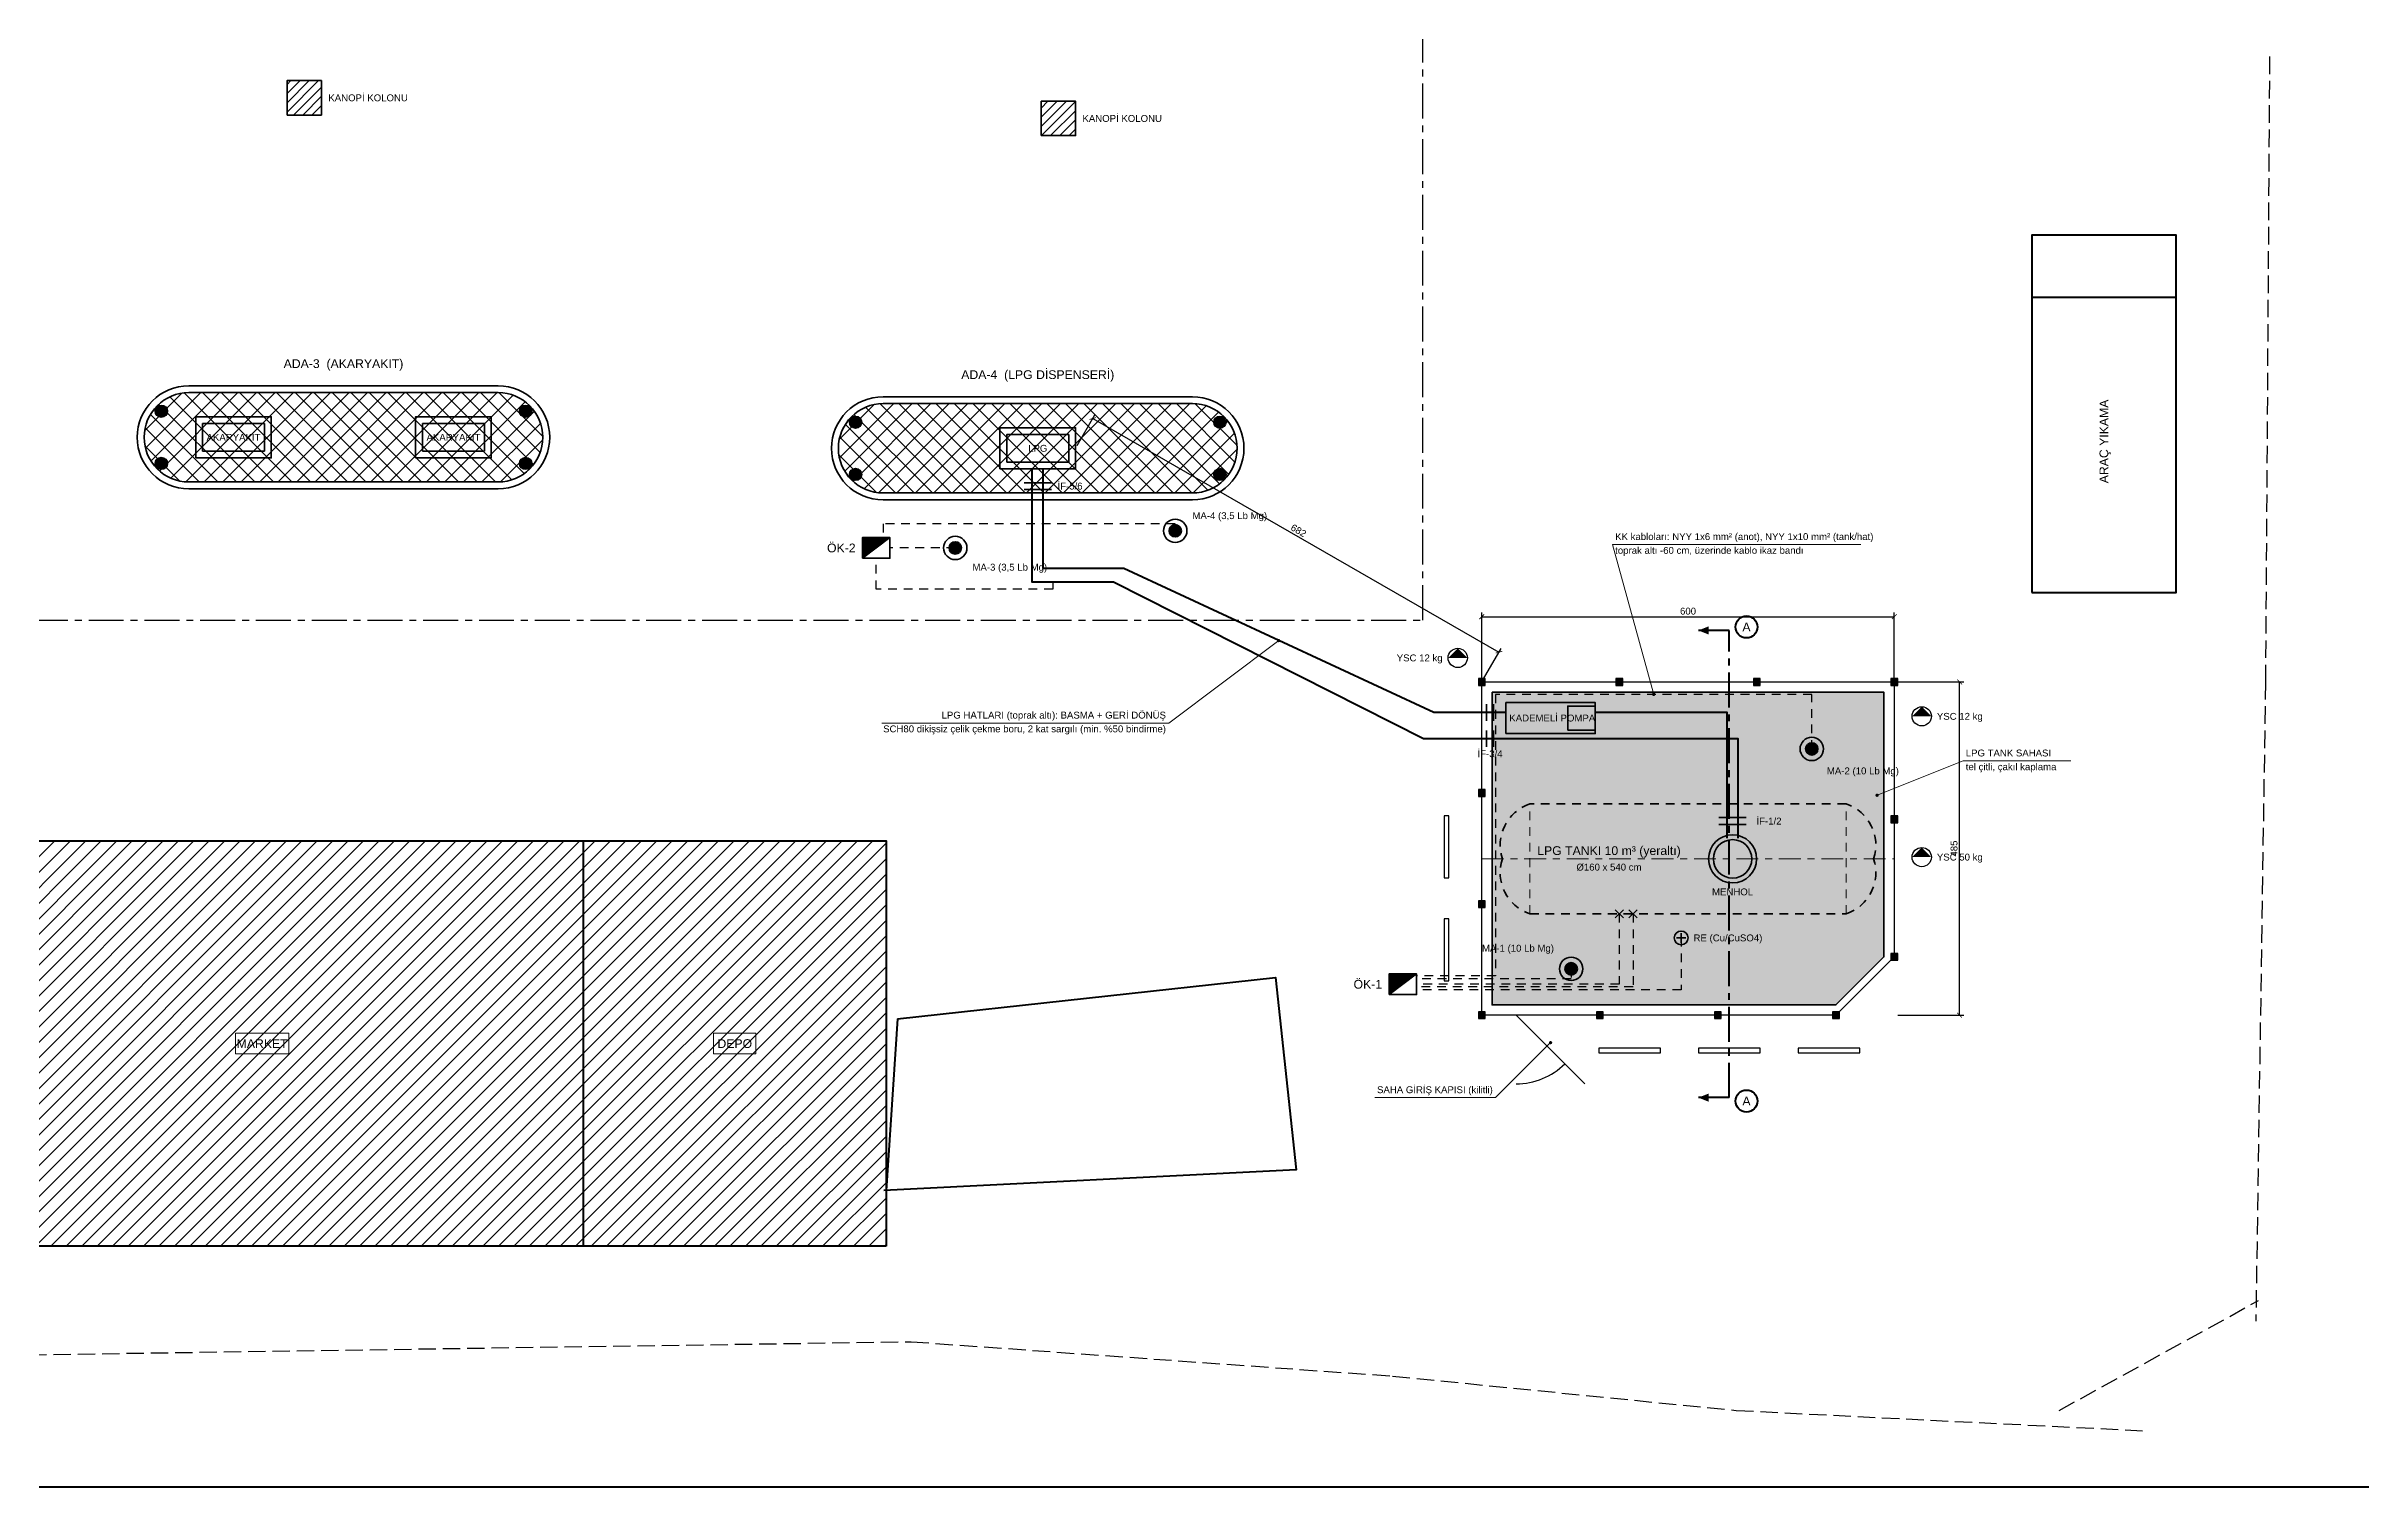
# Model space of a CAD drawing. Header units: metres. Extents: x -12 to 98, y -1 to 37.
# Drawn here: x 5.42 to 39.1, y -0.71 to 20.25 of the extents above; entities that cross this region are included whole.
import ezdxf
from ezdxf.enums import TextEntityAlignment as Align

# ---------------------------------------------------------------- set-up
doc = ezdxf.new("R2010")
doc.units = ezdxf.units.M
doc.header["$LTSCALE"] = 0.2
for name, pattern in [('CENTER2', [2.541, 1.587, -0.318, 0.318, -0.318]), ('DASHDOT', [3.556, 2.54, -0.508, 0, -0.508]), ('DASHED', [1.524, 1.27, -0.254]), ('DASHED2', [0.762, 0.635, -0.127])]:
    doc.linetypes.add(name, pattern=pattern)
for name, color, linetype, lineweight in [('ADA', 3, 'Continuous', 35), ('ADA-TARAMA', 8, 'Continuous', 9), ('BALON', 7, 'Continuous', 18), ('BARIYER', 2, 'Continuous', 25), ('BINA', 7, 'Continuous', 50), ('BINA-TARAMA', 8, 'Continuous', 9), ('CIT', 1, 'Continuous', 25), ('DISPENSER', 2, 'Continuous', 35), ('EKSEN', 8, 'CENTER2', 13), ('GIZLI', 8, 'DASHED2', 13), ('KANOPI', 4, 'DASHDOT', 25), ('KESIT', 7, 'Continuous', 50), ('KESIT-HATTI', 1, 'DASHDOT', 50), ('KK-ANOT', 30, 'Continuous', 35), ('KK-IZOLASYON', 140, 'Continuous', 35), ('KK-KABLO', 5, 'DASHED2', 25), ('KK-OLCUM', 2, 'Continuous', 35), ('KOLON', 7, 'Continuous', 35), ('LPG-HAT', 6, 'Continuous', 50), ('LPG-SAHA', 1, 'Continuous', 35), ('LPG-TANK', 1, 'DASHED2', 35), ('OLCU', 8, 'Continuous', 13), ('PAFTA', 7, 'Continuous', 70), ('SAHA-TARAMA', 9, 'Continuous', 9), ('YANGIN', 1, 'Continuous', 25), ('YAZI', 7, 'Continuous', 18), ('YOL', 8, 'DASHED', 25)]:
    doc.layers.add(name, color=color, linetype=linetype, lineweight=lineweight)
doc.styles.add('ARIAL', font='arial.ttf')
doc.dimstyles.new('KK50', dxfattribs={"dimtxt": 0.1, "dimasz": 0.07, "dimexe": 0.06, "dimexo": 0.05, "dimgap": 0.03, "dimtad": 1, "dimdec": 0, "dimlfac": 100, "dimtxsty": 'ARIAL', "dimblk": 'ARCHTICK', "dimcen": 2.5, "dimclrd": 8, "dimclre": 8, "dimclrt": 7, "dimazin": 3, "dimtfac": 1, "dimtmove": 0, "dimatfit": 3, "dimarcsym": 0})

# ---------------------------------------------------------------- blocks, each defined once
blk = doc.blocks.new('_ARCHTICK')
at = {"color": 0, "linetype": 'BYBLOCK', "const_width": 0.15}
blk.add_lwpolyline([(-0.5, -0.5), (0.5, 0.5)], dxfattribs=at)

msp = doc.modelspace()

# ---------------------------------------------------------------- hatches: boundary and pattern name
at = {"layer": 'ADA-TARAMA'}
h = msp.add_hatch(dxfattribs=at)
h.set_pattern_fill('ANSI37', color=256, scale=0.06)
h.paths.add_polyline_path([(7.49, 13.91), (11.99, 13.91, 1), (11.99, 15.21), (7.49, 15.21, 1)])
h = msp.add_hatch(dxfattribs=at)
h.set_pattern_fill('ANSI37', color=256, scale=0.06)
h.paths.add_polyline_path([(17.59, 13.75), (22.09, 13.75, 1), (22.09, 15.05), (17.59, 15.05, 1)])
at = {"layer": 'BALON'}
h = msp.add_hatch(color=7, dxfattribs=at)
h.dxf.hatch_style = 1
edge = h.paths.add_edge_path()
edge.add_arc((23.345, 11.6025), 0.025, 0, 360)
h = msp.add_hatch(color=7, dxfattribs=at)
h.dxf.hatch_style = 1
edge = h.paths.add_edge_path()
edge.add_arc((28.8, 10.82), 0.025, 0, 360)
h = msp.add_hatch(color=7, dxfattribs=at)
h.dxf.hatch_style = 1
edge = h.paths.add_edge_path()
edge.add_arc((32.05, 9.3515), 0.025, 0, 360)
h = msp.add_hatch(color=7, dxfattribs=at)
h.dxf.hatch_style = 1
edge = h.paths.add_edge_path()
edge.add_arc((27.3, 5.7515), 0.025, 0, 360)
at = {"layer": 'BARIYER'}
h = msp.add_hatch(color=256, dxfattribs=at)
h.dxf.hatch_style = 1
edge = h.paths.add_edge_path()
edge.add_arc((7.09, 14.94), 0.09, 0, 360)
h = msp.add_hatch(color=256, dxfattribs=at)
h.dxf.hatch_style = 1
edge = h.paths.add_edge_path()
edge.add_arc((12.39, 14.94), 0.09, 0, 360)
h = msp.add_hatch(color=256, dxfattribs=at)
h.dxf.hatch_style = 1
edge = h.paths.add_edge_path()
edge.add_arc((17.19, 14.78), 0.09, 0, 360)
h = msp.add_hatch(color=256, dxfattribs=at)
h.dxf.hatch_style = 1
edge = h.paths.add_edge_path()
edge.add_arc((22.49, 14.78), 0.09, 0, 360)
h = msp.add_hatch(color=256, dxfattribs=at)
h.dxf.hatch_style = 1
edge = h.paths.add_edge_path()
edge.add_arc((7.09, 14.18), 0.09, 0, 360)
h = msp.add_hatch(color=256, dxfattribs=at)
h.dxf.hatch_style = 1
edge = h.paths.add_edge_path()
edge.add_arc((12.39, 14.18), 0.09, 0, 360)
h = msp.add_hatch(color=256, dxfattribs=at)
h.dxf.hatch_style = 1
edge = h.paths.add_edge_path()
edge.add_arc((17.19, 14.02), 0.09, 0, 360)
h = msp.add_hatch(color=256, dxfattribs=at)
h.dxf.hatch_style = 1
edge = h.paths.add_edge_path()
edge.add_arc((22.49, 14.02), 0.09, 0, 360)
at = {"layer": 'BINA-TARAMA'}
h = msp.add_hatch(dxfattribs=at)
h.set_pattern_fill('ANSI31', color=256, scale=0.05)
h.paths.add_polyline_path([(17.6334, 2.7893), (3.8822, 2.7893), (3.8822, 8.686), (17.6334, 8.686)])
at = {"layer": 'CIT'}
h = msp.add_hatch(color=256, dxfattribs=at)
h.dxf.hatch_style = 1
h.paths.add_polyline_path([(26.25, 10.95), (26.35, 10.95), (26.35, 11.05), (26.25, 11.05)])
h = msp.add_hatch(color=256, dxfattribs=at)
h.dxf.hatch_style = 1
h.paths.add_polyline_path([(28.25, 10.95), (28.35, 10.95), (28.35, 11.05), (28.25, 11.05)])
h = msp.add_hatch(color=256, dxfattribs=at)
h.dxf.hatch_style = 1
h.paths.add_polyline_path([(30.25, 10.95), (30.35, 10.95), (30.35, 11.05), (30.25, 11.05)])
h = msp.add_hatch(color=256, dxfattribs=at)
h.dxf.hatch_style = 1
h.paths.add_polyline_path([(32.25, 10.95), (32.35, 10.95), (32.35, 11.05), (32.25, 11.05)])
h = msp.add_hatch(color=256, dxfattribs=at)
h.dxf.hatch_style = 1
h.paths.add_polyline_path([(26.25, 9.3338), (26.35, 9.3338), (26.35, 9.4338), (26.25, 9.4338)])
h = msp.add_hatch(color=256, dxfattribs=at)
h.dxf.hatch_style = 1
h.paths.add_polyline_path([(32.25, 8.95), (32.35, 8.95), (32.35, 9.05), (32.25, 9.05)])
h = msp.add_hatch(color=256, dxfattribs=at)
h.dxf.hatch_style = 1
h.paths.add_polyline_path([(26.25, 7.7176), (26.35, 7.7176), (26.35, 7.8176), (26.25, 7.8176)])
h = msp.add_hatch(color=256, dxfattribs=at)
h.dxf.hatch_style = 1
h.paths.add_polyline_path([(32.25, 6.95), (32.35, 6.95), (32.35, 7.05), (32.25, 7.05)])
h = msp.add_hatch(color=256, dxfattribs=at)
h.dxf.hatch_style = 1
h.paths.add_polyline_path([(26.25, 6.1015), (26.35, 6.1015), (26.35, 6.2015), (26.25, 6.2015)])
h = msp.add_hatch(color=256, dxfattribs=at)
h.dxf.hatch_style = 1
h.paths.add_polyline_path([(27.9672, 6.1015), (28.0672, 6.1015), (28.0672, 6.2015), (27.9672, 6.2015)])
h = msp.add_hatch(color=256, dxfattribs=at)
h.dxf.hatch_style = 1
h.paths.add_polyline_path([(29.6843, 6.1015), (29.7843, 6.1015), (29.7843, 6.2015), (29.6843, 6.2015)])
h = msp.add_hatch(color=256, dxfattribs=at)
h.dxf.hatch_style = 1
h.paths.add_polyline_path([(31.4015, 6.1015), (31.5015, 6.1015), (31.5015, 6.2015), (31.4015, 6.2015)])
at = {"layer": 'KESIT'}
h = msp.add_hatch(color=256, dxfattribs=at)
h.dxf.hatch_style = 1
h.paths.add_polyline_path([(29.45, 11.75), (29.6, 11.81), (29.6, 11.69)])
h = msp.add_hatch(color=256, dxfattribs=at)
h.dxf.hatch_style = 1
h.paths.add_polyline_path([(29.45, 4.9515), (29.6, 5.0115), (29.6, 4.8915)])
at = {"layer": 'KK-ANOT'}
h = msp.add_hatch(color=30, dxfattribs=at)
h.dxf.hatch_style = 1
edge = h.paths.add_edge_path()
edge.add_arc((21.84, 13.2), 0.09, 0, 360)
h = msp.add_hatch(color=30, dxfattribs=at)
h.dxf.hatch_style = 1
edge = h.paths.add_edge_path()
edge.add_arc((18.64, 12.95), 0.09, 0, 360)
h = msp.add_hatch(color=30, dxfattribs=at)
h.dxf.hatch_style = 1
edge = h.paths.add_edge_path()
edge.add_arc((31.1, 10.0257), 0.09, 0, 360)
h = msp.add_hatch(color=30, dxfattribs=at)
h.dxf.hatch_style = 1
edge = h.paths.add_edge_path()
edge.add_arc((27.6, 6.8257), 0.09, 0, 360)
at = {"layer": 'KK-OLCUM'}
h = msp.add_hatch(color=2, dxfattribs=at)
h.dxf.hatch_style = 1
h.paths.add_polyline_path([(17.29, 12.8), (17.69, 13.1), (17.29, 13.1)])
h = msp.add_hatch(color=2, dxfattribs=at)
h.dxf.hatch_style = 1
h.paths.add_polyline_path([(24.95, 6.4515), (25.35, 6.7515), (24.95, 6.7515)])
at = {"layer": 'KOLON'}
h = msp.add_hatch(dxfattribs=at)
h.set_pattern_fill('ANSI31', color=256, scale=0.03)
h.paths.add_polyline_path([(8.92, 19.25), (9.42, 19.25), (9.42, 19.75), (8.92, 19.75)])
h = msp.add_hatch(dxfattribs=at)
h.set_pattern_fill('ANSI31', color=256, scale=0.03)
h.paths.add_polyline_path([(19.89, 18.95), (20.39, 18.95), (20.39, 19.45), (19.89, 19.45)])
at = {"layer": 'SAHA-TARAMA'}
h = msp.add_hatch(dxfattribs=at)
h.set_pattern_fill('GRAVEL', color=256, scale=0.012)
h.paths.add_polyline_path([(26.45, 10.85), (32.15, 10.85), (32.15, 7), (31.4515, 6.3015), (26.45, 6.3015)])
at = {"layer": 'YANGIN'}
h = msp.add_hatch(color=1, dxfattribs=at)
h.dxf.hatch_style = 1
h.paths.add_polyline_path([(25.81, 11.35), (26.09, 11.35), (25.95, 11.49)])
h = msp.add_hatch(color=1, dxfattribs=at)
h.dxf.hatch_style = 1
h.paths.add_polyline_path([(32.56, 10.5), (32.84, 10.5), (32.7, 10.64)])
h = msp.add_hatch(color=1, dxfattribs=at)
h.dxf.hatch_style = 1
h.paths.add_polyline_path([(32.56, 8.4515), (32.84, 8.4515), (32.7, 8.5915)])

# ---------------------------------------------------------------- linework, layer by layer
at = {"layer": 'ADA'}
for points in [[(7.49, 13.81), (11.99, 13.81, 1), (11.99, 15.31), (7.49, 15.31, 1)], [(7.49, 13.91), (11.99, 13.91, 1), (11.99, 15.21), (7.49, 15.21, 1)], [(17.59, 13.65), (22.09, 13.65, 1), (22.09, 15.15), (17.59, 15.15, 1)], [(17.59, 13.75), (22.09, 13.75, 1), (22.09, 15.05), (17.59, 15.05, 1)]]:
    msp.add_lwpolyline(points, format="xyb", close=True, dxfattribs=at)
at = {"layer": 'BALON'}
for points in [[(28.8, 10.82), (28.2, 13), (31.814, 13)], [(23.345, 11.6025), (21.745, 10.4025), (17.573, 10.4025)], [(32.05, 9.3515), (33.3, 9.8515), (34.868, 9.8515)], [(27.3, 5.7515), (26.5, 4.9515), (24.746, 4.9515)]]:
    msp.add_lwpolyline(points, dxfattribs=at)
at = {"layer": 'BARIYER'}
for points in [[(25.75, 8.1515), (25.82, 8.1515), (25.82, 9.0515), (25.75, 9.0515)], [(25.75, 6.6515), (25.82, 6.6515), (25.82, 7.5515), (25.75, 7.5515)], [(28, 5.6015), (28.9, 5.6015), (28.9, 5.6715), (28, 5.6715)], [(29.45, 5.6015), (30.35, 5.6015), (30.35, 5.6715), (29.45, 5.6715)], [(30.9, 5.6015), (31.8, 5.6015), (31.8, 5.6715), (30.9, 5.6715)]]:
    msp.add_lwpolyline(points, close=True, dxfattribs=at)
for centre in [(7.09, 14.94), (12.39, 14.94), (17.19, 14.78), (22.49, 14.78), (7.09, 14.18), (12.39, 14.18), (17.19, 14.02), (22.49, 14.02)]:
    msp.add_circle(centre, 0.09, dxfattribs=at)
at = {"layer": 'BINA'}
for points in [[(34.3, 12.3), (36.4, 12.3), (36.4, 17.5), (34.3, 17.5)], [(17.6334, 2.7893), (3.8822, 2.7893), (3.8822, 8.686), (17.6334, 8.686)]]:
    msp.add_lwpolyline(points, close=True, dxfattribs=at)
for points in [[(34.3, 16.6), (36.4, 16.6)], [(13.2312, 2.7893), (13.2312, 8.686)], [(17.8, 6.1), (23.3, 6.7), (23.6, 3.9), (17.6, 3.6)], [(17.8, 6.1), (17.6334, 3.6017)]]:
    msp.add_lwpolyline(points, dxfattribs=at)
at = {"layer": 'CIT'}
for points in [[(26.25, 10.95), (26.35, 10.95), (26.35, 11.05), (26.25, 11.05)], [(26.3, 11), (32.3, 11), (32.3, 7), (31.4515, 6.1515), (26.3, 6.1515)], [(28.25, 10.95), (28.35, 10.95), (28.35, 11.05), (28.25, 11.05)], [(30.25, 10.95), (30.35, 10.95), (30.35, 11.05), (30.25, 11.05)], [(32.25, 10.95), (32.35, 10.95), (32.35, 11.05), (32.25, 11.05)], [(26.25, 9.3338), (26.35, 9.3338), (26.35, 9.4338), (26.25, 9.4338)], [(32.25, 8.95), (32.35, 8.95), (32.35, 9.05), (32.25, 9.05)], [(26.25, 7.7176), (26.35, 7.7176), (26.35, 7.8176), (26.25, 7.8176)], [(32.25, 6.95), (32.35, 6.95), (32.35, 7.05), (32.25, 7.05)], [(26.25, 6.1015), (26.35, 6.1015), (26.35, 6.2015), (26.25, 6.2015)], [(27.9672, 6.1015), (28.0672, 6.1015), (28.0672, 6.2015), (27.9672, 6.2015)], [(29.6843, 6.1015), (29.7843, 6.1015), (29.7843, 6.2015), (29.6843, 6.2015)], [(31.4015, 6.1015), (31.5015, 6.1015), (31.5015, 6.2015), (31.4015, 6.2015)]]:
    msp.add_lwpolyline(points, close=True, dxfattribs=at)
msp.add_lwpolyline([(26.8, 6.1515), (27.8, 5.1515)], dxfattribs=at)
msp.add_arc((26.8, 6.1515), 1, 270, 315, dxfattribs=at)
at = {"layer": 'DISPENSER'}
for points in [[(7.59, 14.26), (8.69, 14.26), (8.69, 14.86), (7.59, 14.86)], [(10.79, 14.26), (11.89, 14.26), (11.89, 14.86), (10.79, 14.86)], [(7.69, 14.36), (8.59, 14.36), (8.59, 14.76), (7.69, 14.76)], [(10.89, 14.36), (11.79, 14.36), (11.79, 14.76), (10.89, 14.76)], [(19.29, 14.1), (20.39, 14.1), (20.39, 14.7), (19.29, 14.7)], [(19.39, 14.2), (20.29, 14.2), (20.29, 14.6), (19.39, 14.6)]]:
    msp.add_lwpolyline(points, close=True, dxfattribs=at)
at = {"layer": 'EKSEN'}
msp.add_lwpolyline([(26.3, 8.4257), (32.3, 8.4257)], dxfattribs=at)
at = {"layer": 'GIZLI'}
for points in [[(27, 7.6257), (27, 9.2257)], [(31.6, 7.6257), (31.6, 9.2257)]]:
    msp.add_lwpolyline(points, dxfattribs=at)
at = {"layer": 'KANOPI'}
msp.add_lwpolyline([(3.6, 11.9), (25.44, 11.9), (25.44, 28.44), (3.6, 28.44)], close=True, dxfattribs=at)
at = {"layer": 'KESIT'}
for points in [[(29.9, 11.75), (29.45, 11.75)], [(29.9, 4.9515), (29.45, 4.9515)]]:
    msp.add_lwpolyline(points, dxfattribs=at)
for centre in [(30.15, 11.8), (30.15, 4.9015)]:
    msp.add_circle(centre, 0.16, dxfattribs=at)
at = {"layer": 'KESIT-HATTI'}
msp.add_lwpolyline([(29.9, 4.9515), (29.9, 11.75)], dxfattribs=at)
at = {"layer": 'KK-ANOT'}
for centre, radius in [((21.84, 13.2), 0.17), ((21.84, 13.2), 0.09), ((18.64, 12.95), 0.17), ((18.64, 12.95), 0.09), ((31.1, 10.0257), 0.17), ((31.1, 10.0257), 0.09), ((27.6, 6.8257), 0.17), ((27.6, 6.8257), 0.09)]:
    msp.add_circle(centre, radius, dxfattribs=at)
at = {"layer": 'KK-IZOLASYON'}
for points in [[(19.64, 13.9), (19.88, 13.9)], [(19.8, 13.9), (20.04, 13.9)], [(19.64, 13.8), (19.88, 13.8)], [(19.8, 13.8), (20.04, 13.8)], [(26.37, 10.435), (26.37, 10.675)], [(26.47, 10.435), (26.47, 10.675)], [(26.37, 10.055), (26.37, 10.295)], [(26.47, 10.055), (26.47, 10.295)], [(29.748, 9.0257), (29.988, 9.0257)], [(29.748, 8.9257), (29.988, 8.9257)], [(29.908, 9.0257), (30.148, 9.0257)], [(29.908, 8.9257), (30.148, 8.9257)]]:
    msp.add_lwpolyline(points, dxfattribs=at)
at = {"layer": 'KK-KABLO'}
for points in [[(21.84, 13.2), (21.84, 13.3), (17.59, 13.3), (17.59, 13.1)], [(20.06, 12.45), (20.06, 12.35), (17.49, 12.35), (17.49, 12.8)], [(18.64, 12.95), (17.69, 12.95)], [(31.1, 10.0257), (31.1, 10.82), (26.5, 10.82), (26.5, 6.7215), (25.35, 6.7215)], [(28.3, 7.6257), (28.3, 6.6015), (25.35, 6.6015)], [(28.5, 7.6257), (28.5, 6.5615), (25.35, 6.5615)], [(29.2, 7.2757), (29.2, 6.5215), (25.35, 6.5215)], [(27.6, 6.8257), (27.6, 6.6815), (25.35, 6.6815)]]:
    msp.add_lwpolyline(points, dxfattribs=at)
at = {"layer": 'KK-OLCUM'}
for points in [[(17.29, 12.8), (17.69, 12.8), (17.69, 13.1), (17.29, 13.1)], [(24.95, 6.4515), (25.35, 6.4515), (25.35, 6.7515), (24.95, 6.7515)]]:
    msp.add_lwpolyline(points, close=True, dxfattribs=at)
for points in [[(17.29, 12.8), (17.69, 13.1)], [(28.24, 7.5657), (28.36, 7.6857)], [(28.24, 7.6857), (28.36, 7.5657)], [(28.44, 7.5657), (28.56, 7.6857)], [(28.44, 7.6857), (28.56, 7.5657)], [(29.13, 7.2757), (29.27, 7.2757)], [(29.2, 7.2057), (29.2, 7.3457)], [(24.95, 6.4515), (25.35, 6.7515)]]:
    msp.add_lwpolyline(points, dxfattribs=at)
msp.add_circle((29.2, 7.2757), 0.1, dxfattribs=at)
at = {"layer": 'KOLON'}
for points in [[(8.92, 19.25), (9.42, 19.25), (9.42, 19.75), (8.92, 19.75)], [(19.89, 18.95), (20.39, 18.95), (20.39, 19.45), (19.89, 19.45)]]:
    msp.add_lwpolyline(points, close=True, dxfattribs=at)
at = {"layer": 'LPG-HAT'}
for points in [[(26.5, 10.175), (25.45, 10.175), (20.94, 12.45), (19.76, 12.45), (19.76, 14.1)], [(26.65, 10.555), (25.6, 10.555), (21.09, 12.65), (19.92, 12.65), (19.92, 14.1)], [(29.868, 8.7257), (29.868, 10.555), (27.95, 10.555)], [(30.028, 8.7257), (30.028, 10.175), (26.5, 10.175)]]:
    msp.add_lwpolyline(points, dxfattribs=at)
at = {"layer": 'LPG-SAHA'}
for points in [[(26.45, 10.85), (32.15, 10.85), (32.15, 7), (31.4515, 6.3015), (26.45, 6.3015)], [(26.65, 10.25), (27.95, 10.25), (27.95, 10.7), (26.65, 10.7)], [(27.55, 10.3), (27.95, 10.3), (27.95, 10.65), (27.55, 10.65)]]:
    msp.add_lwpolyline(points, close=True, dxfattribs=at)
for radius in [0.35, 0.28]:
    msp.add_circle((29.948, 8.4257), radius, dxfattribs=at)
at = {"layer": 'LPG-TANK'}
msp.add_lwpolyline([(27, 7.6257), (31.6, 7.6257, 0.4142), (32, 8.4257, 0.4142), (31.6, 9.2257), (27, 9.2257, 0.4142), (26.6, 8.4257, 0.4142)], format="xyb", close=True, dxfattribs=at)
at = {"layer": 'PAFTA'}
msp.add_lwpolyline([(-12.26, -0.71), (97.6, -0.71), (97.6, 37.3), (-12.26, 37.3)], close=True, dxfattribs=at)
at = {"layer": 'YANGIN'}
for centre in [(25.95, 11.35), (32.7, 10.5), (32.7, 8.4515)]:
    msp.add_circle(centre, 0.14, dxfattribs=at)
at = {"layer": 'YAZI'}
for points in [[(8.1695, 5.5876), (8.9438, 5.5876), (8.9438, 5.8876), (8.1695, 5.8876)], [(15.1242, 5.5876), (15.7404, 5.5876), (15.7404, 5.8876), (15.1242, 5.8876)]]:
    msp.add_lwpolyline(points, close=True, dxfattribs=at)
at = {"layer": 'YOL'}
for points in [[(37.76, 20.1), (37.7, 11), (37.56, 1.7)], [(34.7, 0.4), (37.6, 2)], [(-3.3285, 1.0844), (18, 1.4), (25, 0.9), (30, 0.4), (36, 0.1)]]:
    msp.add_lwpolyline(points, dxfattribs=at)

# ---------------------------------------------------------------- texts
at = {"layer": 'YAZI', "color": 8, "style": 'ARIAL'}
for p in [(9.52, 19.5), (20.49, 19.2)]:
    msp.add_text('KANOPİ KOLONU', height=0.1, dxfattribs=at).set_placement(p, align=Align.MIDDLE_LEFT)
at = {"layer": 'YAZI', "style": 'ARIAL'}
for s, p in [('ADA-3  (AKARYAKIT)', (9.74, 15.53)), ('ADA-4  (LPG DİSPENSERİ)', (19.84, 15.37))]:
    msp.add_text(s, height=0.1275, dxfattribs=at).set_placement(p, align=Align.BOTTOM_CENTER)
msp.add_text('ARAÇ YIKAMA', height=0.1275, rotation=90, dxfattribs=at).set_placement((35.35, 14.5), align=Align.MIDDLE_CENTER)
for s, height, p in [('AKARYAKIT', 0.1, (8.14, 14.56)), ('AKARYAKIT', 0.1, (11.34, 14.56)), ('LPG', 0.1, (19.84, 14.4)), ('A', 0.1275, (30.15, 11.8)), ('LPG TANKI 10 m³ (yeraltı)', 0.1275, (28.15, 8.5457)), ('Ø160 x 540 cm', 0.1, (28.15, 8.3057)), ('MENHOL', 0.1, (29.948, 7.9457)), ('MARKET', 0.1275, (8.5567, 5.7376)), ('DEPO', 0.1275, (15.4323, 5.7376)), ('A', 0.1275, (30.15, 4.9015))]:
    msp.add_text(s, height=height, dxfattribs=at).set_placement(p, align=Align.MIDDLE_CENTER)
at = {"layer": 'YAZI', "color": 140, "style": 'ARIAL'}
for s, p in [('İF-5/6', (20.31, 13.85)), ('İF-3/4', (26.42, 9.955)), ('İF-1/2', (30.478, 8.9757))]:
    msp.add_text(s, height=0.1, dxfattribs=at).set_placement(p, align=Align.MIDDLE_CENTER)
at = {"layer": 'YAZI', "color": 30, "style": 'ARIAL'}
for s, p in [('MA-4 (3,5 Lb Mg)', (22.09, 13.42)), ('MA-3 (3,5 Lb Mg)', (18.89, 12.67)), ('MA-2 (10 Lb Mg)', (31.32, 9.7057))]:
    msp.add_text(s, height=0.1, dxfattribs=at).set_placement(p, align=Align.MIDDLE_LEFT)
at = {"layer": 'YAZI', "style": 'ARIAL'}
for s, p in [('KK kabloları: NYY 1x6 mm² (anot), NYY 1x10 mm² (tank/hat)', (28.24, 13.035)), ('LPG TANK SAHASI', (33.34, 9.8865))]:
    msp.add_text(s, height=0.1, dxfattribs=at).set_placement(p, align=Align.BOTTOM_LEFT)
at = {"layer": 'YAZI', "color": 2, "style": 'ARIAL'}
for s, p in [('ÖK-2', (17.19, 12.95)), ('ÖK-1', (24.85, 6.6015))]:
    msp.add_text(s, height=0.1275, dxfattribs=at).set_placement(p, align=Align.MIDDLE_RIGHT)
at = {"layer": 'YAZI', "style": 'ARIAL'}
for s, p in [('toprak altı -60 cm, üzerinde kablo ikaz bandı', (28.24, 12.965)), ('tel çitli, çakıl kaplama', (33.34, 9.8165))]:
    msp.add_text(s, height=0.1, dxfattribs=at).set_placement(p, align=Align.TOP_LEFT)
msp.add_text('YSC 12 kg', height=0.1, dxfattribs=at).set_placement((25.73, 11.35), align=Align.MIDDLE_RIGHT)
for s, p in [('LPG HATLARI (toprak altı): BASMA + GERİ DÖNÜŞ', (21.705, 10.4375)), ('SAHA GİRİŞ KAPISI (kilitli)', (26.46, 4.9865))]:
    msp.add_text(s, height=0.1, dxfattribs=at).set_placement(p, align=Align.BOTTOM_RIGHT)
for s, p in [('KADEMELİ POMPA', (26.7, 10.475)), ('YSC 12 kg', (32.92, 10.5)), ('YSC 50 kg', (32.92, 8.4515))]:
    msp.add_text(s, height=0.1, dxfattribs=at).set_placement(p, align=Align.MIDDLE_LEFT)
msp.add_text('SCH80 dikişsiz çelik çekme boru, 2 kat sargılı (min. %50 bindirme)', height=0.1, dxfattribs=at).set_placement((21.705, 10.3675), align=Align.TOP_RIGHT)
at = {"layer": 'YAZI', "color": 30, "style": 'ARIAL'}
msp.add_text('MA-1 (10 Lb Mg)', height=0.1, dxfattribs=at).set_placement((27.35, 7.1257), align=Align.MIDDLE_RIGHT)
at = {"layer": 'YAZI', "color": 2, "style": 'ARIAL'}
msp.add_text('RE (Cu/CuSO4)', height=0.1, dxfattribs=at).set_placement((29.38, 7.2757), align=Align.MIDDLE_LEFT)

# ---------------------------------------------------------------- dimensions: what is measured, and where the dimension line sits
at = {"layer": 'OLCU'}
for base, p1, p2, angle in [((20.6393, 14.8334), (20.39, 14.4), (26.3, 11), 330.08835), ((33.25, 6.1515), (32.3, 6.1515), (32.3, 11), 90)]:
    msp.add_linear_dim(base=base, p1=p1, p2=p2, angle=angle, dimstyle='KK50', dxfattribs=at).render()
msp.add_linear_dim(base=(26.3, 11.95), p1=(26.3, 11), p2=(32.3, 11), dimstyle='KK50', dxfattribs=at).render()

doc.saveas('drawing.dxf')
